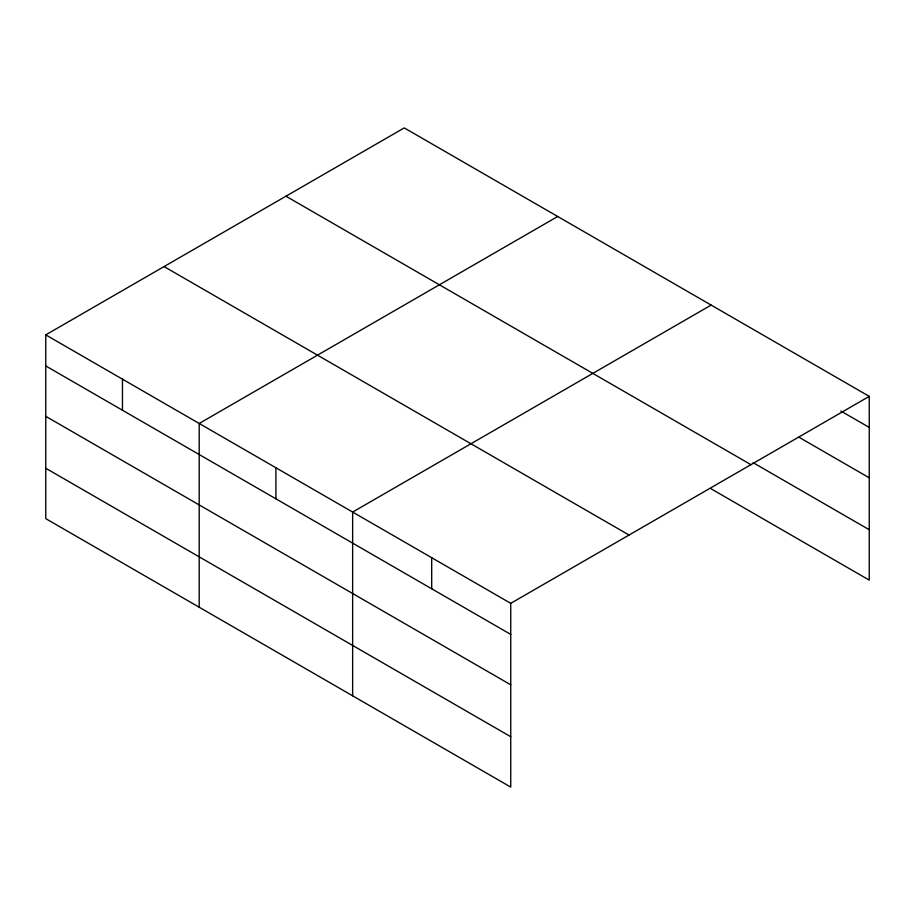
<?xml version="1.0" encoding="UTF-8"?>
<svg xmlns="http://www.w3.org/2000/svg" width="915" height="915" viewBox="0 0 915 915"><rect width="100%" height="100%" fill="white"/><g stroke="black" fill="none" stroke-linecap="round" stroke-linejoin="round"><path stroke-width="1.37" d="M45.75 334.879L510.742 603.34L510.742 787.094L45.75 518.633L45.75 334.879L404.258 127.906L869.25 396.367L869.25 580.121L711.149 488.839M557.704 216.489L199.196 423.473L199.196 607.228M711.149 305.084L352.641 512.068L352.641 695.823M510.742 603.34L869.25 396.367M840.839 411.018L869.25 427.419M798.852 437.164L869.25 477.813M753.148 462.693L869.25 529.728M285.949 196.199L750.94 464.671M164.06 266.574L629.051 535.035M45.75 365.943L510.742 634.404M45.75 416.325L510.742 684.797M45.75 468.251L510.742 736.712M431.697 557.704L431.697 588.768M275.918 467.771L275.918 498.824M122.473 379.176L122.473 410.24"/></g></svg>
